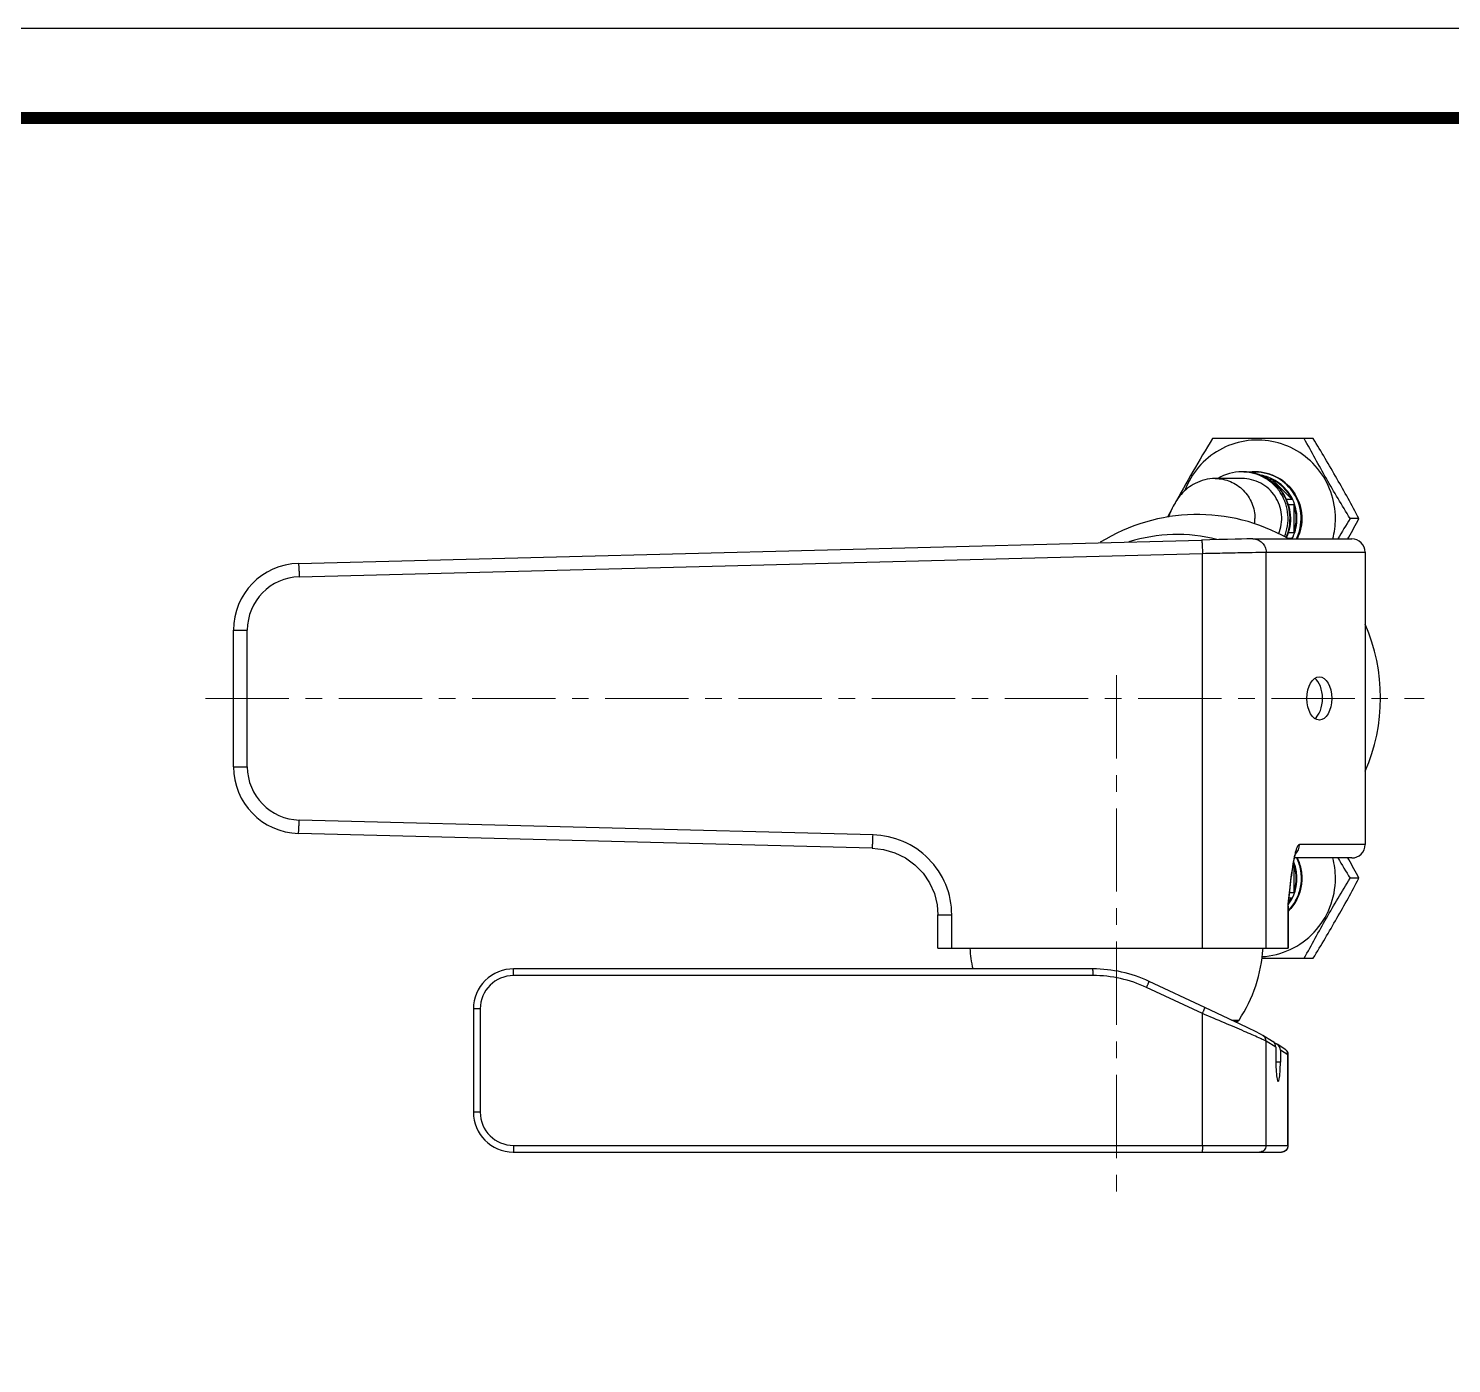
# Model space of a CAD drawing. Extents: x 0 to 790, y 0 to 579.
# Drawn here: x 380.2 to 593.9, y 378.4 to 578.8 of the extents above; entities that cross this region are included whole.
import ezdxf

# ---------------------------------------------------------------- set-up
doc = ezdxf.new("R2010")
doc.units = 0
doc.header["$LTSCALE"] = 10
doc.header["$MEASUREMENT"] = 0
doc.linetypes.add('CENTER', pattern=[2, 1.25, -0.25, 0.25, -0.25])
doc.layers.get('0').update_dxf_attribs({"linetype": 'CONTINUOUS'})
doc.layers.add('BODY', color=7, linetype='CONTINUOUS')
doc.layers.add('DEF_LAYER_ASSEM_MEMBER', color=7, linetype='CONTINUOUS')

msp = doc.modelspace()

# ---------------------------------------------------------------- linework, layer by layer
at = {"ltscale": 0.5}
msp.add_lwpolyline([(0, 0), (789.8800010681152, 0), (789.8800010681152, 578.7599945068359), (0, 578.7599945068359)], close=True, dxfattribs=at)
at = {"color": 5, "linetype": 'ByBlock', "lineweight": 200, "const_width": 1.82}
msp.add_lwpolyline([(12.70140266418457, 24.781982421875), (777.1014041900635, 24.781982421875), (777.1014041900635, 565.3219909667969), (12.70140266418457, 565.3219909667969)], close=True, dxfattribs=at)
at = {"layer": 'BODY', "color": 1, "linetype": 'CENTER', "lineweight": 5}
for p, q in [((543.5513308243249, 481.706903952601), (543.5513308243249, 404.0827747850011)), ((406.8151015181247, 478.206903952601), (589.7579533997248, 478.206903952601))]:
    msp.add_line(p, q, dxfattribs=at)
at = {"layer": 'DEF_LAYER_ASSEM_MEMBER', "color": 7, "linetype": 'Continuous'}
for p, q in [((573.0802992789249, 517.2069039526011), (557.9798971372247, 517.2069039526011)), ((562.401424335025, 511.2069039526011), (558.378624067725, 511.2069039526011)), ((564.415207842525, 512.2069039526011), (564.3186137181251, 512.2069039526011)), ((565.7747211650249, 511.4569039526011), (566.0851230952248, 511.4569039526011)), ((566.3138651291249, 511.1288376063011), (566.8730165820248, 511.1288376063011)), ((566.8730165820248, 511.1288376063011), (569.8611342819249, 508.1207848356011)), ((568.9803714914251, 508.1207848356011), (569.8611342819249, 508.1207848356011)), ((569.2985534519248, 507.327634958601), (570.1870264556251, 507.327634958601)), ((570.1870264556251, 507.327634958601), (570.1870264556251, 503.0861729465011)), ((579.9599133425249, 505.206903952601), (578.626642396825, 505.206903952601)), ((564.0264559800248, 502.1546484146011), (578.866162925025, 502.1538541398011)), ((569.0783697615248, 502.281101892701), (569.8552925342251, 502.281101892701)), ((569.2962514719247, 503.0861729465011), (570.1870264556251, 503.0861729465011)), ((569.8552925342251, 502.281101892701), (569.7293738749249, 502.1543431738012)), ((578.3034272455247, 502.1575870723011), (578.4360274302248, 502.3979819539011)), ((420.7353123625248, 498.4651313117012), (556.3346950048249, 501.9765880299011)), ((556.3344637607249, 501.9765729361011), (556.3346944369248, 501.976588015101)), ((580.8794047707249, 500.1538527188011), (580.8794047707249, 456.2599551863011)), ((420.7350811185249, 498.4651162179011), (420.7353123625248, 498.4651313117012)), ((410.9951087184249, 467.9444349186011), (410.9951087184249, 488.4693729866011)), ((420.7350811185249, 457.9486916873011), (420.7353123625248, 457.9486765935011)), ((506.8788064137248, 455.7179204866011), (420.7353123624248, 457.9486765935011)), ((506.8785751697249, 455.7179355804011), (506.8788064137248, 455.7179204866011)), ((570.089852934525, 453.3276349586012), (570.1870264556251, 453.3276349586012)), ((570.1870264556251, 453.3276349586012), (570.1870264556251, 449.0861729465011)), ((578.866162925025, 454.2599537653011), (570.273295652125, 454.2594938440011)), ((578.436031727425, 454.015818089401), (578.3034305374249, 454.2562147924011)), ((579.9599133425249, 451.206903952601), (578.626642396825, 451.206903952601)), ((569.5215933540248, 449.0861729465011), (570.1870264556251, 449.0861729465011)), ((569.335942184925, 447.023537575601), (569.335942184925, 440.706903952601)), ((569.8611342819249, 448.2930230695011), (569.3640001168249, 447.7925722999011)), ((569.4326360719249, 448.2930230695011), (569.8611342819249, 448.2930230695011)), ((516.7469415434248, 440.706903952601), (516.7469415434248, 445.721373459001)), ((516.7471275389248, 440.706903952601), (569.3358340188247, 440.706903952601)), ((565.3266868579249, 439.206903952601), (573.0802992789249, 439.206903952601)), ((540.0036253304249, 437.6069039526011), (453.0099522372248, 437.6069039526011)), ((556.838282209425, 431.8186878454011), (548.4503279773248, 435.7329402714012)), ((447.009847131925, 431.6069039526011), (447.009847131925, 416.1069039526011)), ((561.3146750706251, 429.706903952601), (561.534135112925, 429.706903952601)), ((567.000410961225, 426.7084017133011), (565.5361734799249, 427.6156801057011)), ((565.5459065023249, 427.6095701411011), (565.5361732717249, 427.6156802348011)), ((567.572867279725, 426.3452652385012), (567.2207504442249, 426.5095811300012)), ((567.4826486363249, 425.8486503963011), (567.4826486363249, 423.6069039526011)), ((567.6808714757249, 426.2865048611011), (567.572867279725, 426.3452652385012)), ((568.8150706645249, 425.5839928933011), (567.6796110928249, 426.2875522190011)), ((568.1618487679248, 425.4278009020011), (568.1618487679248, 423.6069039526011)), ((569.3487393751248, 424.6871236057011), (569.3130298768249, 424.9524504331011)), ((569.3488148466249, 411.1069039526011), (569.3488148466249, 424.7034981754011)), ((453.0099522372248, 410.1069039526011), (568.3486585923249, 410.1069039526011))]:
    msp.add_line(p, q, dxfattribs=at)
at = {"layer": 'DEF_LAYER_ASSEM_MEMBER', "color": 9, "linetype": 'Continuous'}
for p, q in [((420.863862256725, 496.4658015679012), (556.463244898925, 499.9772582861011)), ((556.463244898925, 440.706903952601), (556.463244898925, 499.9772582861011)), ((566.013094464025, 500.1546484174011), (580.8794047707249, 500.1538527188011)), ((566.013094464025, 440.706903952601), (566.013094464025, 500.1546484174011)), ((410.9951087184249, 488.4693729866011), (413.0718843365248, 488.4693729866011)), ((413.0718843365248, 467.9444349186011), (413.0718843365248, 488.4693729866011)), ((410.9951087184249, 467.9444349186011), (413.0718843365248, 467.9444349186011)), ((507.0073563078249, 457.7172502304011), (420.863862256725, 459.948006337201)), ((580.8794047707249, 456.2599551863011), (571.0076773627247, 456.259426815601)), ((569.3763338711251, 447.7798517022011), (569.2696606013249, 447.0205642561011)), ((569.269669840925, 447.0205753713011), (569.269669840925, 440.706903952601)), ((569.3626186398251, 447.8837755287011), (569.3517249464248, 447.7831827100011)), ((516.7469415434248, 445.7213734589011), (518.8237171615249, 445.7213734593012)), ((518.8237171616247, 440.706903952601), (518.8237171616247, 445.7213734593012)), ((540.0420131395249, 436.6069039526011), (453.0483400463249, 436.6069039526011)), ((556.4537957504249, 430.9124994802011), (548.065841517925, 434.8267519063011)), ((448.0482347930249, 431.6069039526011), (447.0098469839249, 431.6069039526011)), ((448.0482347930249, 431.6069039526011), (448.0482347930249, 416.1069039526011)), ((556.4537957504249, 411.1069039526011), (556.4537957504249, 430.9124994802011)), ((560.8436529924247, 429.9316098649011), (561.9515236193249, 429.9316098649011)), ((567.4826486363249, 425.8486503963011), (566.0027469072247, 426.7656347509011)), ((566.0027469072247, 411.1069039526011), (566.0027469072247, 426.7656347509011)), ((569.2816440943247, 424.7339475370011), (568.1618487679248, 425.4278009020011)), ((568.1618487679248, 423.6069039526011), (567.4826486363249, 423.6069039526011)), ((569.3488148440249, 424.6871316334011), (569.2816440943247, 424.7339475370011)), ((569.2816440943247, 411.1069039526011), (569.2816440943247, 424.7339475370011)), ((448.0482347930249, 416.1069039526011), (447.0098469839249, 416.1069039578011)), ((453.0483400463249, 411.1069039526011), (569.3488148466249, 411.1069039526011))]:
    msp.add_line(p, q, dxfattribs=at)
at = {"layer": 'DEF_LAYER_ASSEM_MEMBER', "color": 7, "linetype": 'Continuous'}
for points in [[(564.0325569823249, 502.1546380055011), (563.7189978947249, 502.151298524001), (563.1430954771249, 502.1406369592011), (562.3440656590249, 502.1236129030011), (561.3561855641249, 502.1010988310011), (560.2113075156249, 502.073883770101), (558.939550367525, 502.0427085208011), (557.5695066456251, 502.0082731707012), (556.3346944380248, 501.9765879729011)], [(506.8788068481249, 455.7179089833011), (508.5539153475249, 455.5362286124011), (510.2686863896249, 455.0479939482011), (511.8670360741248, 454.2723271454012), (513.301003449825, 453.2342853104011), (514.5272028746249, 451.9670859787011), (515.5088924077249, 450.5109795238011), (516.2170943106248, 448.9124437403011), (516.6321588195251, 447.2221932027011), (516.746930583425, 445.7213734582011)], [(569.3763338711251, 447.7798517022011), (569.468536649425, 448.6202402229011), (569.612802459425, 449.8871519584011), (569.739330947325, 450.929665989801), (569.8527477890248, 451.792758821501), (569.9571565583249, 452.5168224277011), (570.0544198907251, 453.1276287709011), (570.144012471425, 453.633345147301), (570.2272995636249, 454.0538221654011), (570.305766578625, 454.4046877110011), (570.3789072633249, 454.6895987739011), (570.441954620025, 454.8998494112011), (570.486361747825, 455.0234624160011), (570.4941201270249, 455.0420767740011)], [(569.3353315486249, 447.023522725501), (569.3436646714249, 447.3645597168011), (569.376311115725, 447.7796421830011)], [(562.0182821496248, 429.3712409807011), (560.414238509125, 430.1364664474011), (558.610481311925, 430.9885073150011), (556.8382820315251, 431.8186878828011)], [(565.5459053415248, 427.6095683155011), (565.1521597423248, 427.8289696576011), (564.424475645325, 428.1993273663011), (563.3696424657248, 428.718406814801), (562.0182821496248, 429.3712409807011)], [(569.3130298768249, 424.9524504331011), (569.208623029225, 425.1988224435011), (569.0782546417249, 425.373496965101), (568.972515442425, 425.4729481970011), (568.8992556142248, 425.5286097428011), (568.8391197894248, 425.5688625942011), (568.8148885219248, 425.5841022871011)]]:
    msp.add_lwpolyline(points, dxfattribs=at)
for centre, radius, start, end in [((562.370540775225, 505.2885628371012), 6.918341222, 90.0100557618009, 121.0165515453), ((562.3691085063249, 505.3462234229012), 6.860680533099999, 87.62656453380296, 89.998178931199), ((564.3218498184249, 505.2097457663011), 6.9972372538, 93.18158622829644, 96.8943287377987), ((564.3189653187251, 505.2623185021012), 6.944585459400001, 90.00290085449662, 93.18189781239984), ((563.9744175323249, 505.2755977424011), 6.5317397711, 71.14671142430021, 79.55029250309646), ((564.0941019725251, 505.2866004046011), 6.519909469400001, 74.9209241819998, 79.62469336320177), ((564.0997451452249, 505.3104090186011), 6.4954526013, 72.09875619049613, 74.91435268639599), ((563.9495602860247, 505.236571983301), 6.577643262300001, 26.00740293219948, 63.61162350530157), ((794.981577660725, 374.7721529795011), 276.5706046181, 151.5064221086003, 151.8189548410997), ((563.8936922682249, 505.206903952601), 6.6410507599, 341.3771860137997, 18.62281398620025), ((555.695108718425, 478.306903952601), 27.5, 60.32194011090007, 121.9805679686994), ((564.524930579825, 505.212995044901), 11.8991022744, 345.0392139067002, 359.9706705688004), ((810.165870658125, 363.4279299458011), 271.4989718107, 148.519513717401, 149.2710688964996), ((354.8290373203249, 625.5262417744011), 255.2658504235, 331.1608039150965, 331.8780924957007), ((552.695108718425, 478.306903952601), 24.5, 76.00580928580348, 107.2436696446955), ((564.025805602425, 500.2015400257011), 1.953101147, 90.86526484530069, 91.50985910670329), ((564.025889548625, 500.195736015101), 1.9589057635, 89.98343257689888, 90.86515631689726), ((563.953481131925, 505.1805766793011), 6.5755860473, 332.5320420744015, 333.8357794986989), ((420.9940602352249, 488.469519123401), 9.9989515179, 91.48416260239921, 180.0008373904998), ((555.695108718425, 478.306903952601), 27.5, 336.3302363132011, 23.64469190149953), ((420.9940602352249, 467.9442887817011), 9.9989515179, 179.9991626095002, 268.5158373976008), ((564.0105530908249, 451.2071024804011), 6.6390654342, 330.1924823282015, 21.41474370990186), ((563.8936922682249, 451.206903952601), 6.6410507599, 341.3771860137997, 18.62281398620025), ((564.524930579825, 451.200812860201), 11.8991022744, 0.02932943119959475, 14.96078609329974), ((823.6178109922248, 601.1021117834011), 287.2094114412, 210.7494873687991, 211.4599303096989), ((344.2091800492249, 325.1261182583011), 267.3476627345, 28.13811579070058, 28.82298678859866), ((564.3726201550248, 451.1936036987011), 7.0014995722, 315.4798135994012, 319.8695238302003), ((563.902464304625, 451.2084491188011), 6.633728687200001, 325.696793248101, 327.9352631162979), ((564.0364353816249, 451.1972716293011), 6.6117490206, 324.0225436264015, 327.2123179348965), ((563.9199415819248, 451.1979946842011), 6.6133675825, 327.9316357554991, 333.9434807574003), ((564.0538365976249, 451.186070480501), 6.5910543834, 327.212260380102, 330.1640890954975), ((543.5513308243249, 442.0676994071011), 22.042045374, 183.5394831837002, 191.6977048048021), ((543.5513308243249, 442.0676994071011), 22.042045374, 326.5926263867993, 356.4605168162996), ((453.009886555225, 431.6069039526011), 6, 89.37418230970411, 180), ((540.0036197477248, 417.6335660097011), 19.9733379429, 64.9822394007006, 89.99998398519779), ((561.534135112925, 430.206903952601), 0.5, 270, 326.5926263863009), ((453.009886555225, 416.1069039526011), 6, 180, 269.6357845736955), ((568.3488148466249, 411.1069039526011), 1, 270, 0)]:
    msp.add_arc(centre, radius, start, end, dxfattribs=at)
at = {"layer": 'DEF_LAYER_ASSEM_MEMBER', "color": 9, "linetype": 'Continuous'}
for centre, radius, start, end in [((564.3185879749249, 505.3667268638011), 6.8401770888, 89.20324802519559, 89.99978436609676), ((558.2897300791249, 505.208188593701), 6.0491307186, 352.2799901437988, 359.9878322161994), ((421.0708295009249, 488.4695344182011), 7.998945166, 91.48265463779917, 180.0011563216003), ((421.0708295009249, 467.9442734869011), 7.998945166, 179.9988436781001, 268.5173453624029), ((581.5229308138248, 452.1944769224011), 11.4913863422, 165.4190939900991, 167.1401896004994), ((569.0008304320249, 456.2583493401011), 2.00684722, 315.4514384601042, 0.03076208380030113), ((564.383324038025, 451.1726409671011), 6.975162759400001, 315.2445500781976, 320.2180805807989), ((564.2787183550249, 451.1796645861011), 6.9858148187, 316.5485203248959, 320.6993943299976), ((453.048288461825, 431.6068502838011), 5.000053669100001, 89.99940889110052, 179.9993850075999), ((540.0419829483249, 417.6334550857011), 18.9734488669, 64.98223070230023, 89.9999088288987), ((453.048288461825, 416.1069576214011), 5.000053669100001, 180.0006149924001, 270.0005911088995), ((568.2882822848251, 411.0850909314012), 0.978186982, 270.0046205499004, 273.4775825633001)]:
    msp.add_arc(centre, radius, start, end, dxfattribs=at)
at = {"layer": 'DEF_LAYER_ASSEM_MEMBER', "color": 7, "linetype": 'Continuous'}
for centre, major_axis, ratio, start_param, end_param in [((578.8660618754247, 500.1538541424011), (2.0133428924, -0.0001077614000000002), 0.9933727656, 5.316890000000001e-05, 1.570262409), ((572.6255068958249, 478.206903952601), (0, 3.25), 0.5716050267, 3.525047962, 5.9014752213), ((578.8660618754247, 456.2599537628012), (2.0133428924, 0.0001077614000000002), 0.9933727656, -1.5702624091, -5.316890000000001e-05), ((566.4713603914249, 425.8598069458011), (0.9102235134999999, -0.446919192), 0.9860350012000002, 0.4508813917, 1.4695394498), ((567.150560523025, 425.4389574515011), (0.9102235134999999, -0.446919192), 0.9860350012000002, 0.4508813917, 1.4695394498), ((567.8222487021249, 423.6069039526011), (0, 2.9), 0.117103471, 1.5707963268, 4.7123889804)]:
    msp.add_ellipse(centre, major_axis=major_axis, ratio=ratio, start_param=start_param, end_param=end_param, dxfattribs=at)
msp.add_ellipse((574.0125233081249, 478.206903952601), major_axis=(0, 3.25), ratio=0.5716050267, dxfattribs=at)
for points, start_tangent, end_tangent in [([(557.979897125625, 517.2069039526011), (555.032219469625, 512.2728238388011), (552.2184802654249, 507.2761777990012)], (-0.5217570373026257, -0.8530941296393889), (-0.4793612500428577, -0.8776176798340773)), ([(576.4240312952247, 505.206903952601), (575.7274540283247, 509.2099354148012), (573.7208199413249, 512.736028340301), (570.643035086425, 515.3657076143011), (566.860550964625, 516.7856052955011), (562.8238601032249, 516.8267646463011), (559.0135913266249, 515.4842420760011), (555.8835536401248, 512.917834999201), (553.806379349925, 509.4333396204012)], (0, 1), (-0.3567950823876986, -0.9341826744186361)), ([(578.626642396825, 505.206903952601), (575.0637667928249, 511.206961222201), (571.7472690746249, 517.2069039526011)], (-0.5217461697551162, 0.8531007761957934), (-0.4717160737845336, 0.8817505008409717)), ([(579.9599133425249, 505.206903952601), (576.6432295835248, 511.206961222201), (573.0802992673248, 517.2069039526011)], (-0.4717280717741974, 0.8817440820896945), (-0.5217570358115418, 0.8530941305513441)), ([(558.378624067725, 511.2069039526011), (556.7972450790248, 511.012873071401), (555.3600433153251, 510.4712222752011), (553.259883325225, 508.8136988798011), (552.0851670390248, 507.0781442565011), (551.357047671125, 505.4117220972011)], (-1, 0), (-0.3428905231188737, -0.9393753718057894)), ([(567.9084530133248, 502.912018282601), (568.3328587375249, 505.7959846409011), (567.3568147278249, 508.5408687616011), (565.2107655510249, 510.4985853619011), (562.401424335025, 511.2069039526011)], (0.3804078181044666, 0.9248188427605697), (-1, 0)), ([(568.7725890762249, 502.4777913009011), (569.299454947125, 505.7808996046011), (568.2434244943249, 508.9529364718011), (567.184018093225, 510.257470424401), (565.8456491462248, 511.2693620145012), (564.3059323604248, 511.9299699076012), (562.6532258718248, 512.2010184381011)], (0.3876647252039539, 0.9218004452334263), (-0.9991432701458418, 0.04138509057949893)), ([(562.656899406325, 512.2069039526011), (564.3868975730247, 511.9901808815011), (566.0098938941248, 511.3533228954011), (568.5459925672249, 508.999515371701), (569.6447698895249, 505.7184425466011), (569.5545154562251, 503.9770972505011), (569.036333171025, 502.3122176560011)], (1, 0), (-0.4139586138409278, -0.9102957025202841)), ([(564.415207842525, 512.2069039526011), (566.1599190771249, 511.9835131355011), (567.7929736593248, 511.3277001923011), (570.3215563481249, 508.9120954933011), (571.3674672047248, 505.5678487464011), (571.2358823637251, 503.8059844343011), (570.6696930687249, 502.1332296278011)], (1, 0), (-0.4372122330891046, -0.899358361965484)), ([(569.899090896025, 502.1406036300011), (570.6422864107249, 504.8949146194011), (570.1607485514251, 507.7075292808011), (568.5446689596249, 510.052559113101), (566.096299668925, 511.4914020238011)], (0.462046021096651, 0.8868559490631798), (-0.9515930613646222, 0.3073607742746405)), ([(570.669669255125, 454.2806266463011), (571.2819860805248, 452.3579523772011), (571.3231406381251, 450.3396959375011), (570.789699708525, 448.3934484553012), (569.7258174367248, 446.6809243257011)], (0.437218517563209, -0.899355306816961), (-0.6445327670374192, -0.7645766882498366)), ([(565.3723673372249, 439.4484110550011), (569.6467753501249, 440.5231429656011), (573.2231931270248, 443.1131438506011), (575.594392664625, 446.8510441021011), (576.4240312952247, 451.206903952601)], (0.9984539264586446, 0.0555855803182393), (0, 1)), ([(571.7472690630248, 439.206903952601), (575.063767909025, 445.2068486313011), (578.626642396825, 451.206903952601)], (0.4717160721377209, 0.8817505017219784), (0.5217461697585031, 0.8531007761937222)), ([(573.0802992789249, 439.206903952601), (576.6432307013249, 445.2068486313011), (579.9599133425249, 451.206903952601)], (0.5217570373037278, 0.853094129638715), (0.471728071773184, 0.8817440820902365))]:
    msp.add_spline(points, degree=3, dxfattribs=dict(at, start_tangent=start_tangent, end_tangent=end_tangent))
at = {"layer": 'DEF_LAYER_ASSEM_MEMBER', "color": 9, "linetype": 'Continuous'}
for points, start_tangent, end_tangent in [([(558.378624067725, 511.2069039526011), (560.659569949225, 510.7501578234012), (562.5931320566249, 509.4495208816011), (563.885144922825, 507.5030586129011), (564.3388606613248, 505.206903952601)], (1, 0), (0, -1)), ([(568.9993468871248, 502.3374657725011), (569.506373385625, 504.0003930598011), (569.5904204055248, 505.737830976101), (569.246299569325, 507.4424888055011), (568.495271184225, 509.0090987330011), (567.3836687572248, 510.3409162523011), (565.980247273425, 511.3556945955011), (564.3714241469247, 511.9907642660011), (562.656899406325, 512.2069039526011)], (0.4075860838778835, 0.9131667888338311), (-1, 0)), ([(570.5662619555249, 502.1338676931011), (571.129332140225, 503.7953267538011), (571.2640488933248, 505.5455701535011), (570.2420169771249, 508.8734334588011), (567.7532332032249, 511.293407187401), (566.140908453825, 511.962260816401), (564.4137040376249, 512.2062426026012)], (0.4365274580780208, 0.8996909349015038), (-0.9999033638928985, 0.01390190187226051)), ([(570.6628536286248, 502.133862640901), (571.2283168346248, 503.8070749799011), (571.3594458355249, 505.5695297129012), (570.3135005939248, 508.9142197908011), (567.787489517825, 511.328634170301), (566.1568024232249, 511.9837803139011), (564.415207842525, 512.2069039526011)], (0.4365281770202691, 0.8996905860724345), (-0.9999999999999999, 0)), ([(564.0325569533247, 502.1546304738011), (564.7910898852249, 502.0005447874011), (565.4334336542249, 501.5665990385011), (565.8624443558249, 500.9185966529011), (566.013094464025, 500.1546484174011)], (0.9999942415467342, -0.003393651922603698), (-7.083370167618635e-07, -0.9999999999997492)), ([(556.3346950073251, 501.9765879273011), (556.3424610412249, 501.9671186692011), (556.3506649298249, 501.9384942544011), (556.3592149687249, 501.8909576232011), (556.3680229630249, 501.8249396842011), (556.3860804390249, 501.6403160811011), (556.4041571022249, 501.3916947690011), (556.4215527326251, 501.0886154327011), (556.4375954134248, 500.7428778614011), (556.4516785728251, 500.3674222366011), (556.4632448974248, 499.9772582861011)], (0.9996871796616841, 0.02501085404515241), (0.02584899135537446, -0.9996658589978503)), ([(556.463244898925, 499.9772582861011), (559.905884781625, 500.0470784216011), (562.8734423353249, 500.1042446316011), (564.997199140925, 500.141651674401), (566.013094464025, 500.1546484174011)], (0.9997855160072403, 0.02071043172259834), (0.9999999998371812, -1.80454303546205e-05)), ([(420.7353123652249, 498.4651312091011), (420.7430783945249, 498.4556619495011), (420.7512822792248, 498.4270375327011), (420.759832314925, 498.3795008999011), (420.768640306525, 498.313482958001), (420.7866977787248, 498.1288593506011), (420.804774440925, 497.8802380353011), (420.822170072825, 497.5771586985011), (420.8382127579248, 497.2314211299012), (420.8522959237248, 496.8559655135011), (420.863862256725, 496.4658015679012)], (0.9996871817339315, 0.02501077121701087), (0.02584901558160977, -0.999665858371417)), ([(420.7353123651251, 457.9486766960011), (420.743078391125, 457.9581459564012), (420.7512822728249, 457.9867703744011), (420.759832305625, 458.0343070083011), (420.7686402946249, 458.1003249526011), (420.7866977630249, 458.2849485640011), (420.8047744237249, 458.5335698833011), (420.822170056525, 458.8366492224011), (420.8382127448249, 459.1823867904011), (420.852295916025, 459.5578423977011), (420.863862256725, 459.948006337201)], (0.9996871824268685, -0.02501074352011591), (0.02584903849680162, 0.9996658577788835)), ([(506.8788071488248, 455.7179205709011), (506.886573176525, 455.7273915926011), (506.894777046025, 455.7560175163011), (506.903327054325, 455.8035554026011), (506.9121350088249, 455.8695743239011), (506.9301923837249, 456.0541990886011), (506.9482689270249, 456.3028205269011), (506.9656644315251, 456.6058990650012), (506.9817069937249, 456.9516350880011), (506.9957900535248, 457.3270886338011), (507.0073563078249, 457.7172502304011)], (0.999693439222601, -0.02475939367770695), (0.02584901561093575, 0.9996658583706586)), ([(518.8237171616247, 445.7213734593012), (517.9208748016249, 450.2635073514011), (515.3568516431251, 454.1196309459011), (511.5295287172248, 456.725458365501), (507.0073563078249, 457.7172502304011)], (-6.077052479034664e-05, 0.9999999981534717), (-0.9996633558587766, 0.02594561529755978)), ([(571.0076773627247, 456.259426815601), (570.851705724825, 456.1798062035011), (570.7743557001249, 456.0824479285011), (570.6977232223248, 455.9487940085011), (570.547316990725, 455.579834207601), (570.401646177025, 455.0873972623011)], (-0.9999999989954171, -4.482371840623743e-05), (-0.252184997145305, -0.9676790414258348)), ([(570.319776582025, 454.7520725362011), (570.052388087325, 453.3603336788011), (569.807139198625, 451.6866471890011), (569.3626186398251, 447.8837755287011)], (-0.2237681163193352, -0.9746424114098958), (-0.1077529041189255, -0.9941777062748579)), ([(570.5662619555249, 454.2799402120011), (571.1736197912251, 452.3811231301011), (571.224269322825, 450.3869541453012), (570.7141012398249, 448.4593768379011), (569.6845759861249, 446.7549259550011)], (0.4365274580730358, -0.8996909349039225), (-0.6334115730518625, -0.7738150807033713)), ([(570.6628536286248, 454.279945264201), (571.2726591967248, 452.3665550339011), (571.3173619342251, 450.357610139501), (570.793282084725, 448.4186542316011), (569.743635353125, 446.7094629373011)], (0.4365281770150898, -0.8996905860749475), (-0.6399040332434026, -0.7684548316191566)), ([(569.3353315483248, 447.0235229946011), (569.3312365914248, 447.0222354654011), (569.3189413549248, 447.0213117243011), (569.2984238526249, 447.0207539403011), (569.2696620982249, 447.0205642819011)], (-0.001461117799198934, -0.9999989325668187), (-0.9999999890270451, -0.0001481415190737111)), ([(569.3517249464248, 447.7831827100011), (569.269669840925, 447.0205753713011)], (-0.1075788893781692, -0.9941965512715077), (-0.1064324021079862, -0.9943199403519594)), ([(453.0483400463249, 436.6069039526011), (453.0454179365249, 436.9895873438011), (453.0418674095249, 437.1625429489011), (453.0370965032248, 437.3140106877011), (453.031281991025, 437.4382925127011), (453.024642607425, 437.5307834700011), (453.017425841625, 437.5876316171011), (453.0136999699248, 437.602055591901), (453.0099522406249, 437.6069039526011)], (-4.38812591601137e-08, 0.9999999999999991), (-1, 0)), ([(540.0420131395249, 436.6069039526011), (540.0390906377247, 436.9896317242011), (540.0355435218248, 437.1624864009011), (540.0307683495248, 437.313977883001), (540.024952923425, 437.4383708199011), (540.0183174111248, 437.530772965601), (540.0111081005248, 437.5876656060011), (540.0073797364248, 437.6020694080011), (540.0036253304249, 437.6069039526011)], (0, 1), (-1, 0)), ([(548.065841517925, 434.8267519063011), (548.223016013425, 435.1702064073011), (548.2919785366248, 435.3256680752011), (548.3509760675249, 435.4623355339011), (548.3978321714249, 435.5751510661012), (548.430729174725, 435.6597583824012), (548.4415459969248, 435.6904749304011), (548.448439799125, 435.7130147566011), (548.4513735207249, 435.7272131136011), (548.4503271338249, 435.7329384639011)], (0.4223623429776215, 0.9064270799322216), (-0.9033326633827566, 0.4289406710325046)), ([(556.4537957504249, 430.9124994802011), (556.6109460800249, 431.255901023101), (556.6799491353249, 431.4114564534011), (556.7389422348249, 431.5481054011011), (556.7857499069248, 431.6608140859011), (556.818683453525, 431.7455063400012), (556.829480697425, 431.7761925022011), (556.8363682491249, 431.7987240970011), (556.839312751225, 431.8129414617011), (556.8382808999249, 431.8186850393012)], (0.422362342960479, 0.9064270799402094), (-0.9016905305534894, 0.4323819921205864)), ([(566.0027469072247, 426.7656347509011), (565.6219910227248, 426.9543432295011), (564.925519479325, 427.2735849178011), (563.9490178607248, 427.7074673928012), (562.7363253327248, 428.2369094821011), (561.334411248225, 428.8417149021011), (559.7900903904249, 429.5019218045011), (556.4537957504249, 430.9124994802011)], (-0.873300557733988, 0.487181830389338), (-0.9219864054052752, 0.387222246581804)), ([(566.0027469072247, 426.7656347509011), (565.8831998035248, 427.247487587201), (565.5458497606251, 427.6094810420011)], (0.008295927028887377, 0.9999655882052799), (-0.8433556634214586, 0.5373557713237586)), ([(569.2816440943247, 424.7339475370011), (569.1593416043249, 425.2208577948011), (568.8150204547248, 425.5839120290011)], (0.008295895332804304, 0.9999655884682368), (-0.8495449278719421, 0.5275162703908352)), ([(453.0483400463249, 411.1069039526011), (453.0454179483249, 410.7242205202011), (453.0418674237249, 410.551264902601), (453.0370965174247, 410.3997971714011), (453.0312820030249, 410.275515362601), (453.0246426158249, 410.1830244201011), (453.0174258452248, 410.1261762815011), (453.013699970325, 410.1117523113011), (453.0099522372248, 410.1069039526011)], (0, -1), (-1, 0)), ([(556.4537957504249, 411.1069039526011), (556.4508732486249, 410.7241761810011), (556.4473261326248, 410.5513215043011), (556.442550960325, 410.3998300221011), (556.4367355342249, 410.2754370852011), (556.4301000219248, 410.1830349395011), (556.4228907113247, 410.126142299101), (556.4191623473248, 410.111738497201), (556.4154079413247, 410.1069039526011)], (0, -1), (-1, 0)), ([(566.0027469072247, 411.1069039526011), (565.9271272978249, 410.7241761810011), (565.7117884440249, 410.3998300222011), (565.3896209428249, 410.1830349395011), (565.0094639824249, 410.1069039526011)], (0, -1), (-1, 0)), ([(569.2816440943247, 411.1069039526011), (569.211613253025, 410.738049103301), (569.011394767625, 410.4213090403011), (568.7093254496249, 410.2011491638011), (568.3476171571249, 410.1087051753011)], (0, -1), (-0.9981626525219041, -0.0605914111936392))]:
    msp.add_spline(points, degree=3, dxfattribs=dict(at, start_tangent=start_tangent, end_tangent=end_tangent))

doc.saveas('drawing.dxf')
